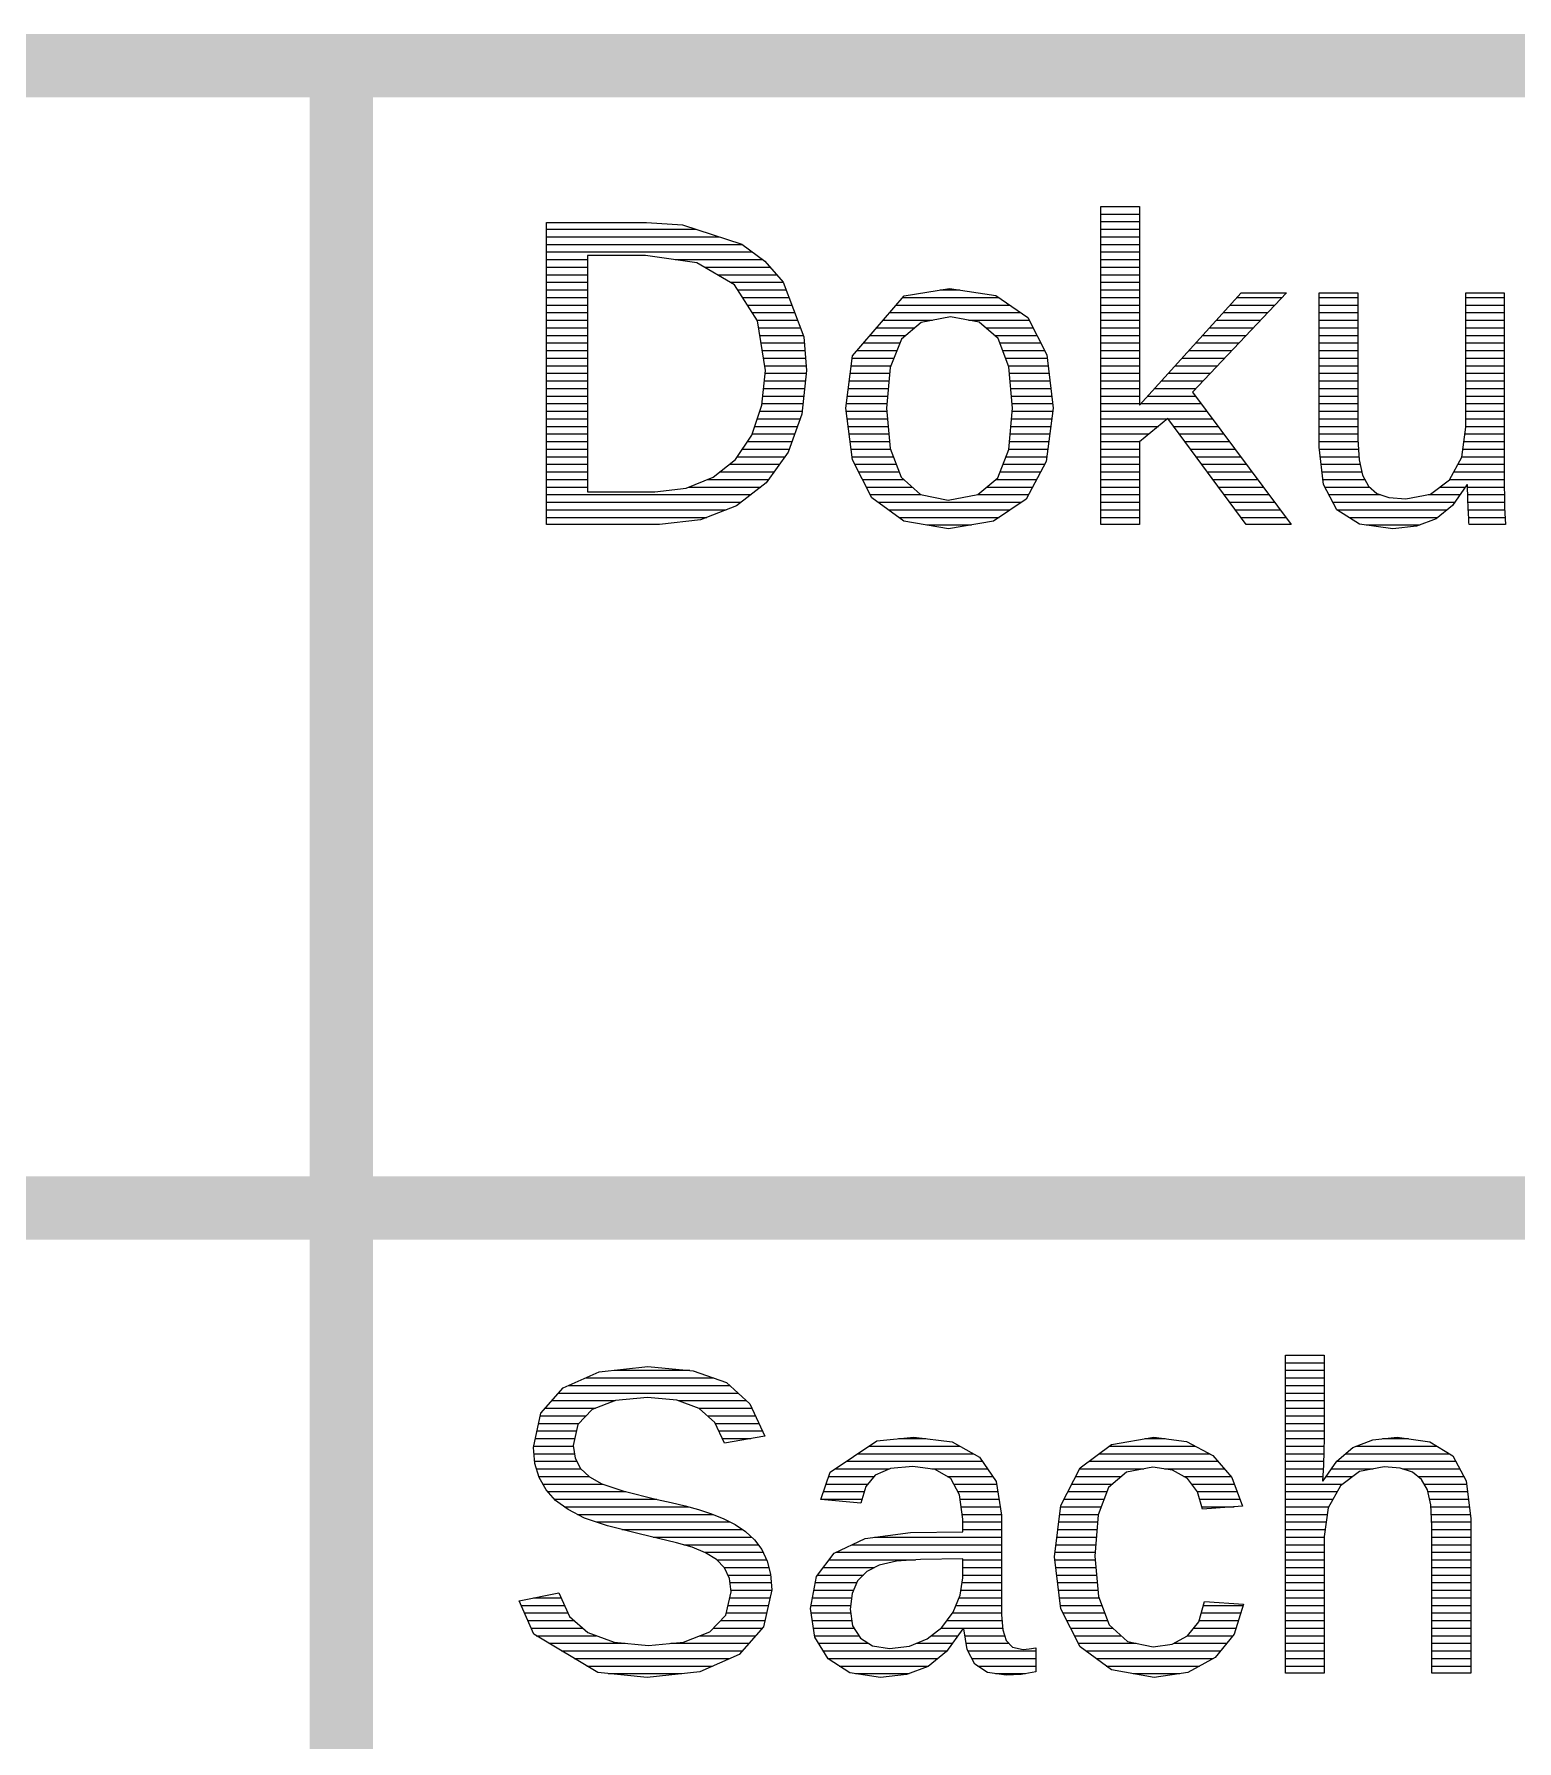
# Model space of a CAD drawing. Header units: millimetres. Extents: x 20 to 410, y 10 to 287.
# Drawn here: x 356.57 to 368.3, y 23.74 to 37.25 of the extents above; entities that cross this region are included whole.
import ezdxf

# ---------------------------------------------------------------- set-up
doc = ezdxf.new("R2010")
doc.units = ezdxf.units.MM
doc.layers.add('KANTEN', color=7, linetype='Continuous', lineweight=50)
doc.layers.add('TEXT', color=7, linetype='Continuous', lineweight=13)

msp = doc.modelspace()

# ---------------------------------------------------------------- linework, layer by layer
at = {"layer": 'KANTEN', "lineweight": 50, "const_width": 0.5}
for points in [[(229.97, 37), (410, 37)], [(359, 10), (359, 37)], [(299, 27.96), (410, 27.96)]]:
    msp.add_lwpolyline(points, dxfattribs=at)
at = {"layer": 'TEXT', "lineweight": 13}
for p, q in [((365.012, 35.886), (365.318, 35.886)), ((365.012, 35.826), (365.318, 35.826)), ((360.625, 35.706), (361.805, 35.706)), ((365.012, 35.766), (365.318, 35.766)), ((365.012, 35.706), (365.318, 35.706)), ((360.625, 35.646), (361.99, 35.646)), ((360.625, 35.586), (362.172, 35.586)), ((360.625, 35.526), (362.254, 35.526)), ((365.012, 35.646), (365.318, 35.646)), ((365.012, 35.586), (365.318, 35.586)), ((365.012, 35.526), (365.318, 35.526)), ((360.625, 35.466), (360.949, 35.466)), ((360.625, 35.406), (360.949, 35.406)), ((361.643, 35.466), (362.336, 35.466)), ((361.875, 35.406), (362.393, 35.406)), ((365.012, 35.466), (365.318, 35.466)), ((365.012, 35.406), (365.318, 35.406)), ((360.625, 35.346), (360.949, 35.346)), ((360.625, 35.286), (360.949, 35.286)), ((361.977, 35.346), (362.445, 35.346)), ((362.079, 35.286), (362.496, 35.286)), ((365.012, 35.346), (365.318, 35.346)), ((365.012, 35.286), (365.318, 35.286)), ((360.625, 35.226), (360.949, 35.226)), ((360.625, 35.166), (360.949, 35.166)), ((362.138, 35.226), (362.519, 35.226)), ((362.177, 35.166), (362.542, 35.166)), ((363.444, 35.166), (364.202, 35.166)), ((363.739, 35.226), (363.895, 35.226)), ((365.012, 35.226), (365.318, 35.226)), ((365.012, 35.166), (365.318, 35.166)), ((366.088, 35.166), (366.445, 35.166)), ((366.74, 35.166), (367.047, 35.166)), ((367.9, 35.166), (368.205, 35.166)), ((360.625, 35.106), (360.949, 35.106)), ((360.625, 35.046), (360.949, 35.046)), ((360.625, 34.986), (360.949, 34.986)), ((362.215, 35.106), (362.565, 35.106)), ((362.253, 35.046), (362.588, 35.046)), ((362.292, 34.986), (362.611, 34.986)), ((363.289, 34.986), (363.679, 34.986)), ((363.34, 35.046), (364.377, 35.046)), ((363.392, 35.106), (364.29, 35.106)), ((363.964, 34.986), (364.445, 34.986)), ((365.012, 35.106), (365.318, 35.106)), ((365.012, 35.046), (365.318, 35.046)), ((365.012, 34.986), (365.318, 34.986)), ((365.925, 34.986), (366.275, 34.986)), ((365.979, 35.046), (366.331, 35.046)), ((366.034, 35.106), (366.388, 35.106)), ((366.74, 35.106), (367.047, 35.106)), ((366.74, 35.046), (367.047, 35.046)), ((366.74, 34.986), (367.047, 34.986)), ((367.9, 35.106), (368.205, 35.106)), ((367.9, 35.046), (368.205, 35.046)), ((367.9, 34.986), (368.205, 34.986)), ((360.625, 34.926), (360.949, 34.926)), ((360.625, 34.866), (360.949, 34.866)), ((362.304, 34.926), (362.633, 34.926)), ((362.313, 34.866), (362.656, 34.866)), ((363.185, 34.866), (363.467, 34.866)), ((363.237, 34.926), (363.539, 34.926)), ((364.1, 34.926), (364.475, 34.926)), ((364.17, 34.866), (364.506, 34.866)), ((365.012, 34.926), (365.318, 34.926)), ((365.012, 34.866), (365.318, 34.866)), ((365.817, 34.866), (366.161, 34.866)), ((365.871, 34.926), (366.218, 34.926)), ((366.74, 34.926), (367.047, 34.926)), ((366.74, 34.866), (367.047, 34.866)), ((367.9, 34.926), (368.205, 34.926)), ((367.9, 34.866), (368.205, 34.866)), ((360.625, 34.806), (360.949, 34.806)), ((360.625, 34.746), (360.949, 34.746)), ((362.322, 34.806), (362.665, 34.806)), ((362.332, 34.746), (362.669, 34.746)), ((363.081, 34.746), (363.397, 34.746)), ((363.133, 34.806), (363.421, 34.806)), ((364.213, 34.806), (364.536, 34.806)), ((364.235, 34.746), (364.566, 34.746)), ((365.012, 34.806), (365.318, 34.806)), ((365.012, 34.746), (365.318, 34.746)), ((365.708, 34.746), (366.048, 34.746)), ((365.762, 34.806), (366.105, 34.806)), ((366.74, 34.806), (367.047, 34.806)), ((366.74, 34.746), (367.047, 34.746)), ((367.9, 34.806), (368.205, 34.806)), ((367.9, 34.746), (368.205, 34.746)), ((360.625, 34.686), (360.949, 34.686)), ((360.625, 34.626), (360.949, 34.626)), ((362.341, 34.686), (362.674, 34.686)), ((362.35, 34.626), (362.679, 34.626)), ((363.035, 34.626), (363.349, 34.626)), ((363.043, 34.686), (363.373, 34.686)), ((364.258, 34.686), (364.586, 34.686)), ((364.281, 34.626), (364.594, 34.626)), ((365.012, 34.686), (365.318, 34.686)), ((365.012, 34.626), (365.318, 34.626)), ((365.599, 34.626), (365.935, 34.626)), ((365.654, 34.686), (365.991, 34.686)), ((366.74, 34.686), (367.047, 34.686)), ((366.74, 34.626), (367.047, 34.626)), ((367.9, 34.686), (368.205, 34.686)), ((367.9, 34.626), (368.205, 34.626)), ((360.625, 34.566), (360.949, 34.566)), ((360.625, 34.506), (360.949, 34.506)), ((360.625, 34.446), (360.949, 34.446)), ((362.342, 34.446), (362.667, 34.446)), ((362.348, 34.506), (362.673, 34.506)), ((362.354, 34.566), (362.679, 34.566)), ((363.013, 34.446), (363.328, 34.446)), ((363.02, 34.506), (363.334, 34.506)), ((363.028, 34.566), (363.339, 34.566)), ((364.289, 34.566), (364.601, 34.566)), ((364.294, 34.506), (364.608, 34.506)), ((364.299, 34.446), (364.615, 34.446)), ((365.012, 34.566), (365.318, 34.566)), ((365.012, 34.506), (365.318, 34.506)), ((365.012, 34.446), (365.318, 34.446)), ((365.437, 34.446), (365.765, 34.446)), ((365.491, 34.506), (365.821, 34.506)), ((365.545, 34.566), (365.878, 34.566)), ((366.74, 34.566), (367.047, 34.566)), ((366.74, 34.506), (367.047, 34.506)), ((366.74, 34.446), (367.047, 34.446)), ((367.9, 34.566), (368.205, 34.566)), ((367.9, 34.506), (368.205, 34.506)), ((367.9, 34.446), (368.205, 34.446)), ((360.625, 34.386), (360.949, 34.386)), ((360.625, 34.326), (360.949, 34.326)), ((362.331, 34.326), (362.654, 34.326)), ((362.336, 34.386), (362.66, 34.386)), ((362.998, 34.326), (363.317, 34.326)), ((363.006, 34.386), (363.323, 34.386)), ((364.304, 34.386), (364.622, 34.386)), ((364.309, 34.326), (364.629, 34.326)), ((365.012, 34.386), (365.318, 34.386)), ((365.012, 34.326), (365.318, 34.326)), ((365.328, 34.326), (365.804, 34.326)), ((365.382, 34.386), (365.759, 34.386)), ((366.74, 34.386), (367.047, 34.386)), ((366.74, 34.326), (367.047, 34.326)), ((367.9, 34.386), (368.205, 34.386)), ((367.9, 34.326), (368.205, 34.326)), ((360.625, 34.266), (360.949, 34.266)), ((360.625, 34.206), (360.949, 34.206)), ((362.293, 34.206), (362.632, 34.206)), ((362.313, 34.266), (362.648, 34.266)), ((362.996, 34.266), (363.316, 34.266)), ((363.004, 34.206), (363.321, 34.206)), ((364.305, 34.206), (364.623, 34.206)), ((364.31, 34.266), (364.63, 34.266)), ((365.012, 34.266), (365.849, 34.266)), ((365.012, 34.206), (365.539, 34.206)), ((365.543, 34.206), (365.894, 34.206)), ((366.74, 34.266), (367.047, 34.266)), ((366.74, 34.206), (367.047, 34.206)), ((367.9, 34.266), (368.205, 34.266)), ((367.9, 34.206), (368.205, 34.206)), ((360.625, 34.146), (360.949, 34.146)), ((360.625, 34.086), (360.949, 34.086)), ((362.252, 34.086), (362.589, 34.086)), ((362.273, 34.146), (362.611, 34.146)), ((363.012, 34.146), (363.327, 34.146)), ((363.019, 34.086), (363.332, 34.086)), ((364.294, 34.086), (364.607, 34.086)), ((364.299, 34.146), (364.615, 34.146)), ((365.012, 34.146), (365.467, 34.146)), ((365.012, 34.086), (365.394, 34.086)), ((365.587, 34.146), (365.939, 34.146)), ((365.632, 34.086), (365.984, 34.086)), ((366.74, 34.146), (367.047, 34.146)), ((366.74, 34.086), (367.047, 34.086)), ((367.892, 34.086), (368.205, 34.086)), ((367.9, 34.146), (368.205, 34.146)), ((360.625, 34.026), (360.949, 34.026)), ((360.625, 33.966), (360.949, 33.966)), ((360.625, 33.906), (360.949, 33.906)), ((362.133, 33.906), (362.511, 33.906)), ((362.174, 33.966), (362.546, 33.966)), ((362.215, 34.026), (362.567, 34.026)), ((363.027, 34.026), (363.338, 34.026)), ((363.034, 33.966), (363.345, 33.966)), ((363.042, 33.906), (363.368, 33.906)), ((364.26, 33.906), (364.585, 33.906)), ((364.283, 33.966), (364.592, 33.966)), ((364.289, 34.026), (364.6, 34.026)), ((365.012, 34.026), (365.322, 34.026)), ((365.012, 33.966), (365.318, 33.966)), ((365.012, 33.906), (365.318, 33.906)), ((365.676, 34.026), (366.029, 34.026)), ((365.72, 33.966), (366.074, 33.966)), ((365.765, 33.906), (366.118, 33.906)), ((366.74, 34.026), (367.048, 34.026)), ((366.742, 33.966), (367.051, 33.966)), ((366.749, 33.906), (367.054, 33.906)), ((367.868, 33.906), (368.205, 33.906)), ((367.876, 33.966), (368.205, 33.966)), ((367.884, 34.026), (368.205, 34.026)), ((360.625, 33.846), (360.949, 33.846)), ((360.625, 33.786), (360.949, 33.786)), ((361.995, 33.786), (362.426, 33.786)), ((362.07, 33.846), (362.468, 33.846)), ((363.063, 33.846), (363.392, 33.846)), ((363.093, 33.786), (363.415, 33.786)), ((364.213, 33.786), (364.536, 33.786)), ((364.237, 33.846), (364.568, 33.846)), ((365.012, 33.846), (365.318, 33.846)), ((365.012, 33.786), (365.318, 33.786)), ((365.809, 33.846), (366.163, 33.846)), ((365.854, 33.786), (366.208, 33.786)), ((366.756, 33.846), (367.063, 33.846)), ((366.763, 33.786), (367.077, 33.786)), ((367.806, 33.786), (368.205, 33.786)), ((367.838, 33.846), (368.205, 33.846)), ((360.625, 33.726), (360.949, 33.726)), ((360.625, 33.666), (360.949, 33.666)), ((361.747, 33.666), (362.321, 33.666)), ((361.897, 33.726), (362.383, 33.726)), ((363.124, 33.726), (363.451, 33.726)), ((363.155, 33.666), (363.518, 33.666)), ((364.109, 33.666), (364.472, 33.666)), ((364.18, 33.726), (364.504, 33.726)), ((365.012, 33.726), (365.318, 33.726)), ((365.012, 33.666), (365.318, 33.666)), ((365.898, 33.726), (366.253, 33.726)), ((365.943, 33.666), (366.298, 33.666)), ((366.77, 33.726), (367.101, 33.726)), ((366.785, 33.666), (367.138, 33.666)), ((367.697, 33.666), (367.896, 33.666)), ((367.774, 33.726), (368.205, 33.726)), ((367.914, 33.666), (368.206, 33.666)), ((360.625, 33.606), (362.243, 33.606)), ((360.625, 33.546), (362.165, 33.546)), ((363.186, 33.606), (363.589, 33.606)), ((363.247, 33.546), (364.383, 33.546)), ((364.038, 33.606), (364.439, 33.606)), ((365.012, 33.606), (365.318, 33.606)), ((365.012, 33.546), (365.318, 33.546)), ((365.987, 33.606), (366.343, 33.606)), ((366.032, 33.546), (366.388, 33.546)), ((366.817, 33.606), (367.225, 33.606)), ((366.848, 33.546), (367.812, 33.546)), ((367.603, 33.606), (367.854, 33.606)), ((367.915, 33.606), (368.207, 33.606)), ((367.917, 33.546), (368.207, 33.546)), ((360.625, 33.486), (362.047, 33.486)), ((360.625, 33.426), (361.892, 33.426)), ((363.33, 33.486), (364.295, 33.486)), ((363.413, 33.426), (364.207, 33.426)), ((363.633, 33.366), (363.987, 33.366)), ((365.012, 33.486), (365.318, 33.486)), ((365.012, 33.426), (365.318, 33.426)), ((366.076, 33.486), (366.433, 33.486)), ((366.121, 33.426), (366.478, 33.426)), ((366.88, 33.486), (367.752, 33.486)), ((366.976, 33.426), (367.679, 33.426)), ((367.113, 33.366), (367.537, 33.366)), ((367.92, 33.486), (368.209, 33.486)), ((367.923, 33.426), (368.212, 33.426)), ((366.474, 26.796), (366.779, 26.796)), ((360.932, 26.616), (361.948, 26.616)), ((361.16, 26.676), (361.758, 26.676)), ((366.474, 26.736), (366.779, 26.736)), ((366.474, 26.676), (366.779, 26.676)), ((366.474, 26.616), (366.779, 26.616)), ((360.718, 26.496), (362.14, 26.496)), ((360.795, 26.556), (362.075, 26.556)), ((366.474, 26.556), (366.779, 26.556)), ((366.474, 26.496), (366.779, 26.496)), ((360.612, 26.376), (361.012, 26.376)), ((360.665, 26.436), (361.168, 26.436)), ((361.665, 26.436), (362.205, 26.436)), ((361.829, 26.376), (362.249, 26.376)), ((366.474, 26.436), (366.779, 26.436)), ((366.474, 26.376), (366.779, 26.376)), ((360.561, 26.256), (360.881, 26.256)), ((360.574, 26.316), (360.938, 26.316)), ((361.897, 26.316), (362.276, 26.316)), ((361.959, 26.256), (362.304, 26.256)), ((366.474, 26.316), (366.779, 26.316)), ((366.474, 26.256), (366.779, 26.256)), ((360.522, 26.076), (360.836, 26.076)), ((360.535, 26.136), (360.847, 26.136)), ((360.548, 26.196), (360.861, 26.196)), ((361.987, 26.196), (362.332, 26.196)), ((362.015, 26.136), (362.241, 26.136)), ((363.176, 26.076), (363.894, 26.076)), ((363.411, 26.136), (363.627, 26.136)), ((365.08, 26.076), (365.758, 26.076)), ((365.361, 26.136), (365.521, 26.136)), ((366.474, 26.196), (366.779, 26.196)), ((366.474, 26.136), (366.779, 26.136)), ((366.474, 26.076), (366.778, 26.076)), ((367.035, 26.076), (367.674, 26.076)), ((367.24, 26.136), (367.446, 26.136)), ((360.524, 26.016), (360.845, 26.016)), ((360.529, 25.956), (360.863, 25.956)), ((362.998, 25.956), (364.074, 25.956)), ((363.087, 26.016), (364.003, 26.016)), ((364.917, 25.956), (365.939, 25.956)), ((364.998, 26.016), (365.873, 26.016)), ((366.474, 26.016), (366.777, 26.016)), ((366.474, 25.956), (366.774, 25.956)), ((366.878, 25.956), (367.821, 25.956)), ((366.949, 26.016), (367.771, 26.016)), ((360.544, 25.896), (360.898, 25.896)), ((360.562, 25.836), (360.962, 25.836)), ((362.858, 25.836), (363.217, 25.836)), ((362.909, 25.896), (363.34, 25.896)), ((363.673, 25.896), (364.114, 25.896)), ((363.795, 25.836), (364.155, 25.836)), ((364.813, 25.836), (365.175, 25.836)), ((364.843, 25.896), (365.353, 25.896)), ((365.516, 25.896), (365.991, 25.896)), ((365.668, 25.836), (366.044, 25.836)), ((366.474, 25.896), (366.771, 25.896)), ((366.474, 25.836), (366.768, 25.836)), ((366.795, 25.836), (367.006, 25.836)), ((366.837, 25.896), (367.167, 25.896)), ((367.399, 25.896), (367.853, 25.896)), ((367.52, 25.836), (367.885, 25.836)), ((360.594, 25.776), (361.068, 25.776)), ((360.633, 25.716), (361.253, 25.716)), ((362.817, 25.716), (363.14, 25.716)), ((362.838, 25.776), (363.167, 25.776)), ((363.847, 25.776), (364.185, 25.776)), ((363.88, 25.716), (364.195, 25.716)), ((364.751, 25.716), (365.059, 25.716)), ((364.782, 25.776), (365.104, 25.776)), ((365.729, 25.776), (366.069, 25.776)), ((365.774, 25.716), (366.09, 25.716)), ((366.474, 25.776), (366.925, 25.776)), ((366.474, 25.716), (366.882, 25.716)), ((367.57, 25.776), (367.906, 25.776)), ((367.599, 25.716), (367.914, 25.716)), ((360.687, 25.656), (361.497, 25.656)), ((360.764, 25.596), (361.748, 25.596)), ((360.869, 25.536), (361.941, 25.536)), ((362.796, 25.656), (363.122, 25.656)), ((363.898, 25.656), (364.205, 25.656)), ((363.906, 25.596), (364.215, 25.596)), ((363.913, 25.536), (364.225, 25.536)), ((364.687, 25.536), (364.992, 25.536)), ((364.694, 25.596), (365.014, 25.596)), ((364.72, 25.656), (365.037, 25.656)), ((365.793, 25.656), (366.112, 25.656)), ((365.812, 25.596), (366.068, 25.596)), ((366.474, 25.656), (366.849, 25.656)), ((366.474, 25.596), (366.815, 25.596)), ((366.474, 25.536), (366.804, 25.536)), ((367.613, 25.656), (367.921, 25.656)), ((367.624, 25.596), (367.928, 25.596)), ((367.627, 25.536), (367.935, 25.536)), ((361.016, 25.476), (362.076, 25.476)), ((361.221, 25.416), (362.176, 25.416)), ((363.918, 25.476), (364.226, 25.476)), ((363.918, 25.416), (364.226, 25.416)), ((364.672, 25.416), (364.98, 25.416)), ((364.679, 25.476), (364.985, 25.476)), ((366.474, 25.476), (366.795, 25.476)), ((366.474, 25.416), (366.787, 25.416)), ((367.63, 25.476), (367.939, 25.476)), ((367.632, 25.416), (367.939, 25.416)), ((361.469, 25.356), (362.247, 25.356)), ((361.71, 25.296), (362.298, 25.296)), ((363.04, 25.296), (364.226, 25.296)), ((363.22, 25.356), (364.226, 25.356)), ((364.657, 25.296), (364.971, 25.296)), ((364.664, 25.356), (364.975, 25.356)), ((366.474, 25.356), (366.779, 25.356)), ((366.474, 25.296), (366.779, 25.296)), ((367.632, 25.356), (367.939, 25.356)), ((367.632, 25.296), (367.939, 25.296)), ((361.875, 25.236), (362.337, 25.236)), ((361.972, 25.176), (362.366, 25.176)), ((362.86, 25.176), (363.544, 25.176)), ((362.914, 25.236), (364.226, 25.236)), ((363.918, 25.176), (364.226, 25.176)), ((364.647, 25.176), (364.966, 25.176)), ((364.649, 25.236), (364.966, 25.236)), ((366.474, 25.236), (366.779, 25.236)), ((366.474, 25.176), (366.779, 25.176)), ((367.632, 25.236), (367.939, 25.236)), ((367.632, 25.176), (367.939, 25.176)), ((362.029, 25.116), (362.383, 25.116)), ((362.06, 25.056), (362.398, 25.056)), ((362.077, 24.996), (362.402, 24.996)), ((362.752, 24.996), (363.08, 24.996)), ((362.769, 25.056), (363.132, 25.056)), ((362.815, 25.116), (363.221, 25.116)), ((363.912, 24.996), (364.226, 24.996)), ((363.918, 25.116), (364.226, 25.116)), ((363.918, 25.056), (364.226, 25.056)), ((364.655, 25.116), (364.971, 25.116)), ((364.662, 25.056), (364.977, 25.056)), ((364.67, 24.996), (364.982, 24.996)), ((366.474, 25.116), (366.779, 25.116)), ((366.474, 25.056), (366.779, 25.056)), ((366.474, 24.996), (366.779, 24.996)), ((367.632, 25.116), (367.939, 25.116)), ((367.632, 25.056), (367.939, 25.056)), ((367.632, 24.996), (367.939, 24.996)), ((360.522, 24.876), (360.74, 24.876)), ((362.075, 24.876), (362.392, 24.876)), ((362.084, 24.936), (362.406, 24.936)), ((362.729, 24.876), (363.038, 24.876)), ((362.74, 24.936), (363.053, 24.936)), ((363.89, 24.876), (364.226, 24.876)), ((363.904, 24.936), (364.226, 24.936)), ((364.677, 24.936), (364.987, 24.936)), ((364.684, 24.876), (364.996, 24.876)), ((366.474, 24.936), (366.779, 24.936)), ((366.474, 24.876), (366.779, 24.876)), ((367.632, 24.936), (367.939, 24.936)), ((367.632, 24.876), (367.939, 24.876)), ((360.424, 24.816), (360.767, 24.816)), ((360.45, 24.756), (360.794, 24.756)), ((362.047, 24.756), (362.366, 24.756)), ((362.061, 24.816), (362.379, 24.816)), ((362.718, 24.816), (363.031, 24.816)), ((362.719, 24.756), (363.032, 24.756)), ((363.838, 24.756), (364.226, 24.756)), ((363.865, 24.816), (364.226, 24.816)), ((364.692, 24.816), (365.019, 24.816)), ((364.712, 24.756), (365.042, 24.756)), ((365.807, 24.756), (366.12, 24.756)), ((365.824, 24.816), (366.138, 24.816)), ((366.474, 24.816), (366.779, 24.816)), ((366.474, 24.756), (366.779, 24.756)), ((367.632, 24.816), (367.939, 24.816)), ((367.632, 24.756), (367.939, 24.756)), ((360.476, 24.696), (360.844, 24.696)), ((360.502, 24.636), (360.911, 24.636)), ((361.944, 24.636), (362.333, 24.636)), ((362.002, 24.696), (362.353, 24.696)), ((362.728, 24.696), (363.041, 24.696)), ((362.738, 24.636), (363.059, 24.636)), ((363.745, 24.636), (364.234, 24.636)), ((363.793, 24.696), (364.229, 24.696)), ((364.742, 24.696), (365.065, 24.696)), ((364.772, 24.636), (365.108, 24.636)), ((365.746, 24.636), (366.082, 24.636)), ((365.789, 24.696), (366.101, 24.696)), ((366.474, 24.696), (366.779, 24.696)), ((366.474, 24.636), (366.779, 24.636)), ((367.632, 24.696), (367.939, 24.696)), ((367.632, 24.636), (367.939, 24.636)), ((360.542, 24.576), (361.017, 24.576)), ((360.642, 24.516), (361.247, 24.516)), ((360.742, 24.456), (362.173, 24.456)), ((361.609, 24.516), (362.226, 24.516)), ((361.838, 24.576), (362.28, 24.576)), ((362.747, 24.576), (363.095, 24.576)), ((362.778, 24.516), (363.172, 24.516)), ((362.814, 24.456), (363.794, 24.456)), ((363.549, 24.516), (363.836, 24.516)), ((363.668, 24.576), (363.879, 24.576)), ((363.936, 24.576), (364.249, 24.576)), ((363.946, 24.516), (364.283, 24.516)), ((363.96, 24.456), (364.497, 24.456)), ((364.803, 24.576), (365.174, 24.576)), ((364.833, 24.516), (365.292, 24.516)), ((364.892, 24.456), (365.959, 24.456)), ((365.589, 24.516), (366.008, 24.516)), ((365.699, 24.576), (366.057, 24.576)), ((366.474, 24.576), (366.779, 24.576)), ((366.474, 24.516), (366.779, 24.516)), ((366.474, 24.456), (366.779, 24.456)), ((367.632, 24.576), (367.939, 24.576)), ((367.632, 24.516), (367.939, 24.516)), ((367.632, 24.456), (367.939, 24.456)), ((360.842, 24.396), (362.076, 24.396)), ((360.942, 24.336), (361.939, 24.336)), ((362.85, 24.396), (363.722, 24.396)), ((362.941, 24.336), (363.648, 24.336)), ((363.992, 24.396), (364.497, 24.396)), ((364.039, 24.336), (364.497, 24.336)), ((364.974, 24.396), (365.902, 24.396)), ((365.055, 24.336), (365.793, 24.336)), ((366.474, 24.396), (366.779, 24.396)), ((366.474, 24.336), (366.779, 24.336)), ((367.632, 24.396), (367.939, 24.396)), ((367.632, 24.336), (367.939, 24.336)), ((361.111, 24.276), (361.696, 24.276)), ((363.069, 24.276), (363.495, 24.276)), ((364.178, 24.276), (364.414, 24.276)), ((365.267, 24.276), (365.637, 24.276))]:
    msp.add_line(p, q, dxfattribs=at)
for points in [[(365.318, 33.37), (365.012, 33.37), (365.012, 35.886), (365.318, 35.886), (365.318, 34.315), (366.123, 35.204), (366.481, 35.204), (365.737, 34.416), (366.519, 33.37), (366.162, 33.37), (365.541, 34.208), (365.318, 34.023), (365.318, 33.37)], [(361.844, 33.407), (361.518, 33.37), (360.625, 33.37), (360.625, 35.759), (361.415, 35.759), (361.701, 35.74), (362.169, 35.588), (362.352, 35.454), (362.496, 35.286), (362.661, 34.854), (362.682, 34.589), (362.646, 34.243), (362.537, 33.942), (362.363, 33.698), (362.128, 33.518), (361.844, 33.407)], [(360.949, 35.499), (360.949, 33.629), (361.481, 33.629), (361.728, 33.658), (361.943, 33.744), (362.119, 33.885), (362.249, 34.077), (362.329, 34.313), (362.356, 34.589), (362.295, 34.981), (362.112, 35.266), (361.815, 35.441), (361.408, 35.499), (360.949, 35.499)], [(363.806, 33.336), (363.453, 33.397), (363.199, 33.581), (363.045, 33.881), (362.994, 34.289), (363.045, 34.704), (363.456, 35.179), (363.815, 35.238), (364.18, 35.181), (364.435, 35.007), (364.583, 34.712), (364.633, 34.289), (364.58, 33.869), (364.421, 33.571), (364.161, 33.395), (363.806, 33.336)], [(367.083, 33.76), (367.129, 33.674), (367.196, 33.616), (367.292, 33.583), (367.425, 33.572), (367.622, 33.61), (367.772, 33.723), (367.868, 33.903), (367.9, 34.141), (367.9, 35.204), (368.205, 35.204), (368.205, 33.762), (368.208, 33.503), (368.215, 33.37), (367.927, 33.37), (367.925, 33.386), (367.924, 33.416), (367.922, 33.456), (367.919, 33.501), (367.916, 33.571), (367.913, 33.684), (367.908, 33.684), (367.795, 33.521), (367.665, 33.414), (367.51, 33.355), (367.322, 33.336), (367.06, 33.373), (366.88, 33.486), (366.775, 33.685), (366.74, 33.982), (366.74, 35.204), (367.047, 35.204), (367.047, 34.042), (367.056, 33.88), (367.083, 33.76)], [(363.821, 35.013), (363.59, 34.969), (363.433, 34.837), (363.343, 34.612), (363.314, 34.289), (363.343, 33.971), (363.431, 33.744), (363.583, 33.607), (363.802, 33.562), (364.038, 33.606), (364.195, 33.738), (364.283, 33.964), (364.312, 34.289), (364.284, 34.617), (364.2, 34.841), (364.048, 34.97), (363.821, 35.013)], [(366.879, 25.956), (367.007, 26.064), (367.164, 26.127), (367.357, 26.148), (367.616, 26.111), (367.797, 26), (367.903, 25.801), (367.939, 25.502), (367.939, 24.28), (367.632, 24.28), (367.632, 25.443), (367.623, 25.612), (367.596, 25.73), (367.549, 25.812), (367.479, 25.869), (367.382, 25.902), (367.254, 25.912), (367.06, 25.875), (366.909, 25.763), (366.811, 25.588), (366.779, 25.362), (366.779, 24.28), (366.474, 24.28), (366.474, 26.796), (366.779, 26.796), (366.779, 26.141), (366.777, 26.036), (366.773, 25.928), (366.768, 25.841), (366.765, 25.801), (366.771, 25.801), (366.879, 25.956)], [(362.148, 24.427), (361.837, 24.291), (361.42, 24.246), (361.029, 24.284), (360.523, 24.587), (360.408, 24.853), (360.721, 24.916), (360.806, 24.729), (360.952, 24.6), (361.16, 24.524), (361.432, 24.499), (361.709, 24.525), (361.916, 24.606), (362.043, 24.739), (362.086, 24.922), (362.073, 25.028), (362.033, 25.112), (361.969, 25.179), (361.882, 25.233), (361.777, 25.277), (361.652, 25.312), (361.511, 25.346), (361.356, 25.382), (361.107, 25.445), (360.925, 25.507), (360.794, 25.574), (360.694, 25.647), (360.62, 25.731), (360.565, 25.828), (360.531, 25.939), (360.52, 26.065), (360.578, 26.337), (360.755, 26.538), (361.04, 26.663), (361.427, 26.705), (361.786, 26.673), (362.049, 26.58), (362.232, 26.411), (362.351, 26.155), (362.032, 26.099), (361.956, 26.263), (361.832, 26.375), (361.656, 26.439), (361.424, 26.46), (361.171, 26.437), (360.986, 26.366), (360.873, 26.247), (360.835, 26.082), (360.85, 25.982), (360.893, 25.9), (360.965, 25.833), (361.062, 25.778), (361.227, 25.722), (361.501, 25.655), (361.611, 25.629), (361.721, 25.603), (361.828, 25.574), (361.93, 25.54), (362.027, 25.501), (362.117, 25.455), (362.199, 25.4), (362.269, 25.335), (362.327, 25.257), (362.37, 25.167), (362.397, 25.062), (362.407, 24.94), (362.342, 24.646), (362.148, 24.427)], [(362.853, 24.392), (362.748, 24.565), (362.714, 24.792), (362.76, 25.044), (362.901, 25.229), (363.146, 25.346), (363.505, 25.392), (363.918, 25.399), (363.918, 25.499), (363.894, 25.691), (363.823, 25.819), (363.701, 25.892), (363.524, 25.916), (363.347, 25.899), (363.226, 25.846), (363.151, 25.756), (363.113, 25.624), (362.795, 25.653), (362.87, 25.87), (363.238, 26.118), (363.531, 26.148), (363.834, 26.109), (364.051, 25.99), (364.182, 25.796), (364.226, 25.531), (364.226, 24.741), (364.235, 24.622), (364.262, 24.537), (364.313, 24.485), (364.397, 24.468), (364.444, 24.471), (364.497, 24.48), (364.497, 24.29), (364.381, 24.27), (364.262, 24.263), (364.115, 24.285), (364.015, 24.352), (363.954, 24.466), (363.927, 24.631), (363.918, 24.631), (363.791, 24.451), (363.645, 24.333), (363.473, 24.268), (363.268, 24.246), (363.026, 24.282), (362.853, 24.392)], [(364.992, 24.887), (365.078, 24.663), (365.223, 24.531), (365.426, 24.487), (365.576, 24.509), (365.698, 24.575), (365.787, 24.687), (365.833, 24.846), (366.141, 24.826), (366.067, 24.588), (365.916, 24.404), (365.701, 24.285), (365.434, 24.246), (365.095, 24.307), (364.847, 24.489), (364.695, 24.788), (364.645, 25.199), (364.695, 25.607), (364.848, 25.905), (365.096, 26.088), (365.431, 26.148), (365.689, 26.112), (365.898, 26.003), (366.049, 25.829), (366.132, 25.601), (365.817, 25.577), (365.776, 25.714), (365.697, 25.819), (365.58, 25.887), (365.423, 25.909), (365.214, 25.869), (365.072, 25.748), (364.99, 25.532), (364.963, 25.206), (364.992, 24.887)], [(363.636, 24.551), (363.753, 24.642), (363.842, 24.761), (363.899, 24.896), (363.918, 25.035), (363.918, 25.185), (363.583, 25.178), (363.394, 25.166), (363.257, 25.134), (363.159, 25.083), (363.086, 25.009), (363.042, 24.911), (363.027, 24.787), (363.047, 24.654), (363.108, 24.556), (363.205, 24.495), (363.338, 24.475), (363.496, 24.494), (363.636, 24.551)]]:
    msp.add_lwpolyline(points, close=True, dxfattribs=at)

doc.saveas('drawing.dxf')
